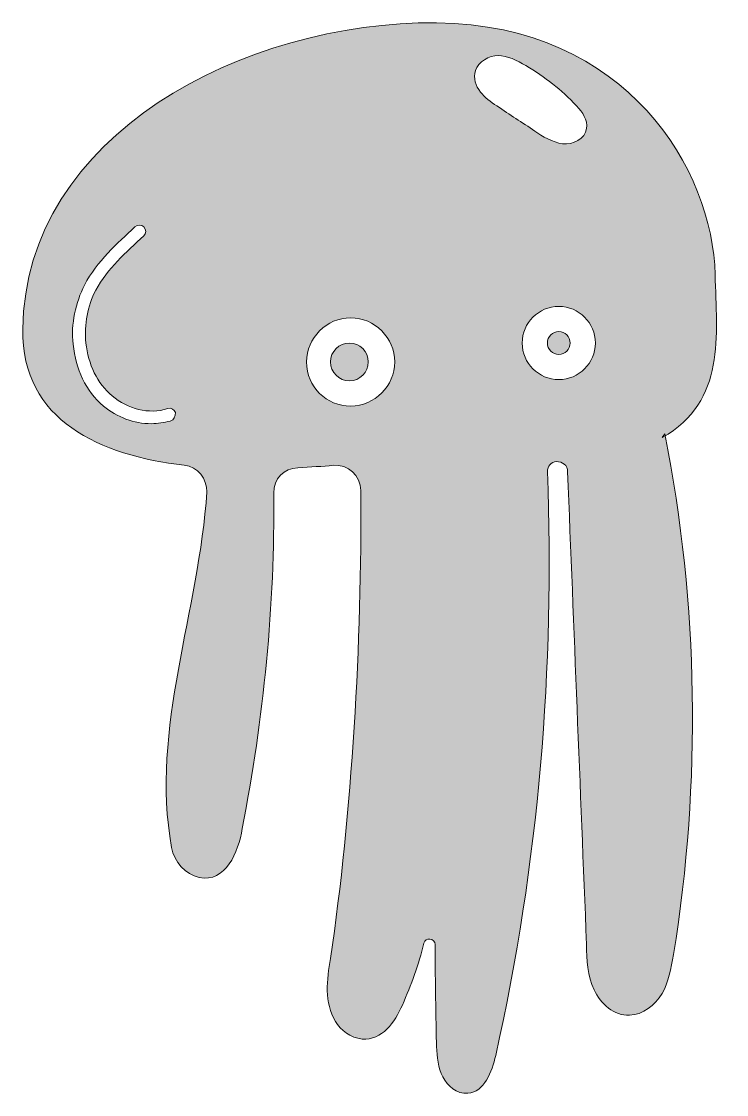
# Model space of a CAD drawing. Header units: inches. Extents: x 16.8 to 72.7, y 32.3 to 117.4.
import ezdxf

# ---------------------------------------------------------------- set-up
doc = ezdxf.new("R2010")
doc.units = ezdxf.units.IN
doc.header["$MEASUREMENT"] = 0
doc.layers.add('Layer 1', color=7, linetype='Continuous')

# ---------------------------------------------------------------- blocks, each defined once
blk = doc.blocks.new('block 3')
at = {"layer": 'Layer 1', "true_color": 0xffffff}
h = blk.add_hatch(color=7, dxfattribs=at)
h.dxf.hatch_style = 2
edge = h.paths.add_edge_path()
edge.add_spline(control_points=[(67.6, 84.4), (72.7, 87.3), (71.9, 92.5), (71.8, 97.3), (71.6, 105.6), (64.9, 117.1), (49.7, 117.3), (34.4, 117.4), (17.1, 108.4), (16.9, 93), (16.8, 85.7), (23.1, 83), (29.7, 82.2), (30.8, 82.1), (31.5, 81.1), (31.5, 80.1), (30.9, 70.7), (27, 61.3), (28.7, 51.9), (28.9, 50.7), (29.8, 49.8), (30.9, 49.5), (33, 49.1), (34, 51.5), (34.3, 53.4), (36, 62.1), (36.9, 71.1), (36.8, 80), (36.8, 81.1), (37.6, 82), (38.7, 82), (39.7, 82.1), (40.7, 82.1), (41.5, 82.2), (41.5, 82.2), (41.5, 82.2), (41.5, 82.2), (42.7, 82.3), (43.7, 81.4), (43.7, 80.2), (43.8, 68.2), (43, 54.5), (41.3, 43.1), (41, 41.4), (40.8, 39.6), (41.7, 38.1), (42.1, 37.4), (42.9, 36.8), (43.8, 36.7), (45.4, 36.6), (46.4, 38), (47, 39.4), (47.7, 41), (48.3, 42.6), (48.7, 44.3), (48.8, 44.8), (49.6, 44.7), (49.6, 44.2), (49.6, 40), (49.7, 36.9), (49.7, 36.1), (49.8, 35.3), (49.8, 34.4), (50.2, 33.7), (50.6, 33), (51.3, 32.3), (52.2, 32.4), (53.5, 32.5), (54.1, 34.1), (54.4, 35.4), (57.8, 50.6), (59.1, 66.1), (58.5, 81.7), (58.5, 82.1), (58.8, 82.5), (59.2, 82.5), (59.2, 82.5), (59.2, 82.5), (59.2, 82.5), (59.7, 82.5), (60.1, 82.2), (60.1, 81.7), (60.6, 69.2), (61.1, 56.7), (61.6, 44.2), (61.6, 43), (61.7, 41.7), (62.2, 40.6), (62.7, 39.5), (63.8, 38.5), (65, 38.6), (66.1, 38.6), (67, 39.4), (67.6, 40.3), (68.1, 41.2), (68.3, 42.3), (68.5, 43.4), (70.7, 57.1), (70.5, 71.1), (67.8, 84.7), (67.8, 84.7), (67.6, 84.4), (67.6, 84.4)], knot_values=[0, 0, 0, 0, 1, 1, 1, 2, 2, 2, 3, 3, 3, 4, 4, 4, 5, 5, 5, 6, 6, 6, 7, 7, 7, 8, 8, 8, 9, 9, 9, 10, 10, 10, 11, 11, 11, 12, 12, 12, 13, 13, 13, 14, 14, 14, 15, 15, 15, 16, 16, 16, 17, 17, 17, 18, 18, 18, 19, 19, 19, 20, 20, 20, 21, 21, 21, 22, 22, 22, 23, 23, 23, 24, 24, 24, 25, 25, 25, 26, 26, 26, 27, 27, 27, 28, 28, 28, 29, 29, 29, 30, 30, 30, 31, 31, 31, 32, 32, 32, 33, 33, 33, 34, 34, 34, 34], degree=3, periodic=1)
edge = h.paths.add_edge_path()
edge.add_spline(control_points=[(52.8, 113.5), (53, 114.2), (53.9, 114.7), (54.6, 114.7), (55.3, 114.7), (56.1, 114.3), (56.8, 113.9), (58.3, 113), (59.6, 112), (60.8, 110.7), (61.3, 110.2), (61.7, 109.6), (61.6, 108.9), (61.5, 108.1), (60.5, 107.6), (59.7, 107.7), (58.9, 107.8), (58.1, 108.3), (57.5, 108.7), (56.5, 109.4), (55.5, 110), (54.5, 110.7), (54, 111), (53.5, 111.4), (53.2, 111.8), (52.8, 112.3), (52.6, 112.9), (52.8, 113.5)], knot_values=[0, 0, 0, 0, 1, 1, 1, 2, 2, 2, 3, 3, 3, 4, 4, 4, 5, 5, 5, 6, 6, 6, 7, 7, 7, 8, 8, 8, 9, 9, 9, 9], degree=3, periodic=1)
edge = h.paths.add_edge_path()
edge.add_spline(control_points=[(28.6, 85.7), (28.1, 85.6), (27.6, 85.5), (27.1, 85.5), (25.7, 85.5), (24.4, 86), (23.3, 86.9), (21.9, 88.1), (21.1, 89.8), (20.9, 91.8), (20.7, 93.4), (21.1, 95.1), (21.8, 96.5), (22.8, 98.4), (24.4, 99.8), (25.8, 101.1), (26, 101.3), (26.3, 101.3), (26.5, 101.1), (26.7, 100.9), (26.7, 100.6), (26.5, 100.4), (25.1, 99.1), (23.6, 97.8), (22.7, 96.1), (22, 94.8), (21.8, 93.4), (21.9, 91.9), (22.1, 90.2), (22.8, 88.7), (24, 87.7), (25.2, 86.7), (26.9, 86.2), (28.4, 86.7), (28.7, 86.8), (28.9, 86.6), (29, 86.4), (29, 86.1), (28.9, 85.8), (28.6, 85.7)], knot_values=[0, 0, 0, 0, 1, 1, 1, 2, 2, 2, 3, 3, 3, 4, 4, 4, 5, 5, 5, 6, 6, 6, 7, 7, 7, 8, 8, 8, 9, 9, 9, 10, 10, 10, 11, 11, 11, 12, 12, 12, 13, 13, 13, 13], degree=3, periodic=1)
edge = h.paths.add_edge_path()
edge.add_spline(control_points=[(39.4, 90.4), (39.4, 92.3), (41, 93.9), (42.9, 93.9), (44.8, 93.9), (46.4, 92.3), (46.4, 90.4), (46.4, 88.5), (44.8, 86.9), (42.9, 86.9), (41, 86.9), (39.4, 88.4), (39.4, 90.4)], knot_values=[0, 0, 0, 0, 1, 1, 1, 2, 2, 2, 3, 3, 3, 4, 4, 4, 4], degree=3, periodic=1)
edge = h.paths.add_edge_path()
edge.add_spline(control_points=[(56.5, 91.9), (56.5, 93.5), (57.8, 94.8), (59.4, 94.8), (61, 94.8), (62.3, 93.5), (62.3, 91.9), (62.3, 90.3), (61, 89), (59.4, 89), (57.8, 89), (56.5, 90.3), (56.5, 91.9)], knot_values=[0, 0, 0, 0, 1, 1, 1, 2, 2, 2, 3, 3, 3, 4, 4, 4, 4], degree=3, periodic=1)
h = blk.add_hatch(color=7, dxfattribs=at)
h.dxf.hatch_style = 2
edge = h.paths.add_edge_path()
edge.add_spline(control_points=[(59.4, 92.8), (59.897, 92.8), (60.3, 92.397), (60.3, 91.9), (60.3, 91.403), (59.897, 91), (59.4, 91), (58.903, 91), (58.5, 91.403), (58.5, 91.9), (58.5, 92.397), (58.903, 92.8), (59.4, 92.8)], knot_values=[0, 0, 0, 0, 1, 1, 1, 2, 2, 2, 3, 3, 3, 4, 4, 4, 4], degree=3, periodic=1)
h = blk.add_hatch(color=7, dxfattribs=at)
h.dxf.hatch_style = 2
edge = h.paths.add_edge_path()
edge.add_spline(control_points=[(42.8, 91.9), (43.628, 91.9), (44.3, 91.228), (44.3, 90.4), (44.3, 89.572), (43.628, 88.9), (42.8, 88.9), (41.972, 88.9), (41.3, 89.572), (41.3, 90.4), (41.3, 91.228), (41.972, 91.9), (42.8, 91.9)], knot_values=[0, 0, 0, 0, 1, 1, 1, 2, 2, 2, 3, 3, 3, 4, 4, 4, 4], degree=3, periodic=1)
at = {"layer": 'Layer 1', "lineweight": 0}
for points, knots in [([(67.6, 84.4), (72.7, 87.3), (71.9, 92.5), (71.8, 97.3), (71.6, 105.6), (64.9, 117.1), (49.7, 117.3), (34.4, 117.4), (17.1, 108.4), (16.9, 93), (16.8, 85.7), (23.1, 83), (29.7, 82.2), (30.8, 82.1), (31.5, 81.1), (31.5, 80.1), (30.9, 70.7), (27, 61.3), (28.7, 51.9), (28.9, 50.7), (29.8, 49.8), (30.9, 49.5), (33, 49.1), (34, 51.5), (34.3, 53.4), (36, 62.1), (36.9, 71.1), (36.8, 80), (36.8, 81.1), (37.6, 82), (38.7, 82), (39.7, 82.1), (40.7, 82.1), (41.5, 82.2), (41.5, 82.2), (41.5, 82.2), (41.5, 82.2), (42.7, 82.3), (43.7, 81.4), (43.7, 80.2), (43.8, 68.2), (43, 54.5), (41.3, 43.1), (41, 41.4), (40.8, 39.6), (41.7, 38.1), (42.1, 37.4), (42.9, 36.8), (43.8, 36.7), (45.4, 36.6), (46.4, 38), (47, 39.4), (47.7, 41), (48.3, 42.6), (48.7, 44.3), (48.8, 44.8), (49.6, 44.7), (49.6, 44.2), (49.6, 40), (49.7, 36.9), (49.7, 36.1), (49.8, 35.3), (49.8, 34.4), (50.2, 33.7), (50.6, 33), (51.3, 32.3), (52.2, 32.4), (53.5, 32.5), (54.1, 34.1), (54.4, 35.4), (57.8, 50.6), (59.1, 66.1), (58.5, 81.7), (58.5, 82.1), (58.8, 82.5), (59.2, 82.5), (59.2, 82.5), (59.2, 82.5), (59.2, 82.5), (59.7, 82.5), (60.1, 82.2), (60.1, 81.7), (60.6, 69.2), (61.1, 56.7), (61.6, 44.2), (61.6, 43), (61.7, 41.7), (62.2, 40.6), (62.7, 39.5), (63.8, 38.5), (65, 38.6), (66.1, 38.6), (67, 39.4), (67.6, 40.3), (68.1, 41.2), (68.3, 42.3), (68.5, 43.4), (70.7, 57.1), (70.5, 71.1), (67.8, 84.7), (67.8, 84.7), (67.6, 84.4), (67.6, 84.4)], [0, 0, 0, 0, 1, 1, 1, 2, 2, 2, 3, 3, 3, 4, 4, 4, 5, 5, 5, 6, 6, 6, 7, 7, 7, 8, 8, 8, 9, 9, 9, 10, 10, 10, 11, 11, 11, 12, 12, 12, 13, 13, 13, 14, 14, 14, 15, 15, 15, 16, 16, 16, 17, 17, 17, 18, 18, 18, 19, 19, 19, 20, 20, 20, 21, 21, 21, 22, 22, 22, 23, 23, 23, 24, 24, 24, 25, 25, 25, 26, 26, 26, 27, 27, 27, 28, 28, 28, 29, 29, 29, 30, 30, 30, 31, 31, 31, 32, 32, 32, 33, 33, 33, 34, 34, 34, 34]), ([(52.8, 113.5), (53, 114.2), (53.9, 114.7), (54.6, 114.7), (55.3, 114.7), (56.1, 114.3), (56.8, 113.9), (58.3, 113), (59.6, 112), (60.8, 110.7), (61.3, 110.2), (61.7, 109.6), (61.6, 108.9), (61.5, 108.1), (60.5, 107.6), (59.7, 107.7), (58.9, 107.8), (58.1, 108.3), (57.5, 108.7), (56.5, 109.4), (55.5, 110), (54.5, 110.7), (54, 111), (53.5, 111.4), (53.2, 111.8), (52.8, 112.3), (52.6, 112.9), (52.8, 113.5)], [0, 0, 0, 0, 1, 1, 1, 2, 2, 2, 3, 3, 3, 4, 4, 4, 5, 5, 5, 6, 6, 6, 7, 7, 7, 8, 8, 8, 9, 9, 9, 9]), ([(28.6, 85.7), (28.1, 85.6), (27.6, 85.5), (27.1, 85.5), (25.7, 85.5), (24.4, 86), (23.3, 86.9), (21.9, 88.1), (21.1, 89.8), (20.9, 91.8), (20.7, 93.4), (21.1, 95.1), (21.8, 96.5), (22.8, 98.4), (24.4, 99.8), (25.8, 101.1), (26, 101.3), (26.3, 101.3), (26.5, 101.1), (26.7, 100.9), (26.7, 100.6), (26.5, 100.4), (25.1, 99.1), (23.6, 97.8), (22.7, 96.1), (22, 94.8), (21.8, 93.4), (21.9, 91.9), (22.1, 90.2), (22.8, 88.7), (24, 87.7), (25.2, 86.7), (26.9, 86.2), (28.4, 86.7), (28.7, 86.8), (28.9, 86.6), (29, 86.4), (29, 86.1), (28.9, 85.8), (28.6, 85.7)], [0, 0, 0, 0, 1, 1, 1, 2, 2, 2, 3, 3, 3, 4, 4, 4, 5, 5, 5, 6, 6, 6, 7, 7, 7, 8, 8, 8, 9, 9, 9, 10, 10, 10, 11, 11, 11, 12, 12, 12, 13, 13, 13, 13]), ([(56.5, 91.9), (56.5, 93.5), (57.8, 94.8), (59.4, 94.8), (61, 94.8), (62.3, 93.5), (62.3, 91.9), (62.3, 90.3), (61, 89), (59.4, 89), (57.8, 89), (56.5, 90.3), (56.5, 91.9)], [0, 0, 0, 0, 1, 1, 1, 2, 2, 2, 3, 3, 3, 4, 4, 4, 4]), ([(39.4, 90.4), (39.4, 92.3), (41, 93.9), (42.9, 93.9), (44.8, 93.9), (46.4, 92.3), (46.4, 90.4), (46.4, 88.5), (44.8, 86.9), (42.9, 86.9), (41, 86.9), (39.4, 88.4), (39.4, 90.4)], [0, 0, 0, 0, 1, 1, 1, 2, 2, 2, 3, 3, 3, 4, 4, 4, 4]), ([(59.4, 92.8), (59.897, 92.8), (60.3, 92.397), (60.3, 91.9), (60.3, 91.403), (59.897, 91), (59.4, 91), (58.903, 91), (58.5, 91.403), (58.5, 91.9), (58.5, 92.397), (58.903, 92.8), (59.4, 92.8)], [0, 0, 0, 0, 1, 1, 1, 2, 2, 2, 3, 3, 3, 4, 4, 4, 4]), ([(42.8, 91.9), (43.628, 91.9), (44.3, 91.228), (44.3, 90.4), (44.3, 89.572), (43.628, 88.9), (42.8, 88.9), (41.972, 88.9), (41.3, 89.572), (41.3, 90.4), (41.3, 91.228), (41.972, 91.9), (42.8, 91.9)], [0, 0, 0, 0, 1, 1, 1, 2, 2, 2, 3, 3, 3, 4, 4, 4, 4])]:
    blk.add_open_spline(points, degree=3, knots=knots, dxfattribs=at)
blk = doc.blocks.new('block 2')
at = {"layer": 'Layer 1'}
blk.add_blockref('block 3', (0, 0), dxfattribs=at)

msp = doc.modelspace()

# ---------------------------------------------------------------- block references
at = {"layer": 'Layer 1'}
msp.add_blockref('block 2', (0, 0), dxfattribs=at)

doc.saveas('drawing.dxf')
